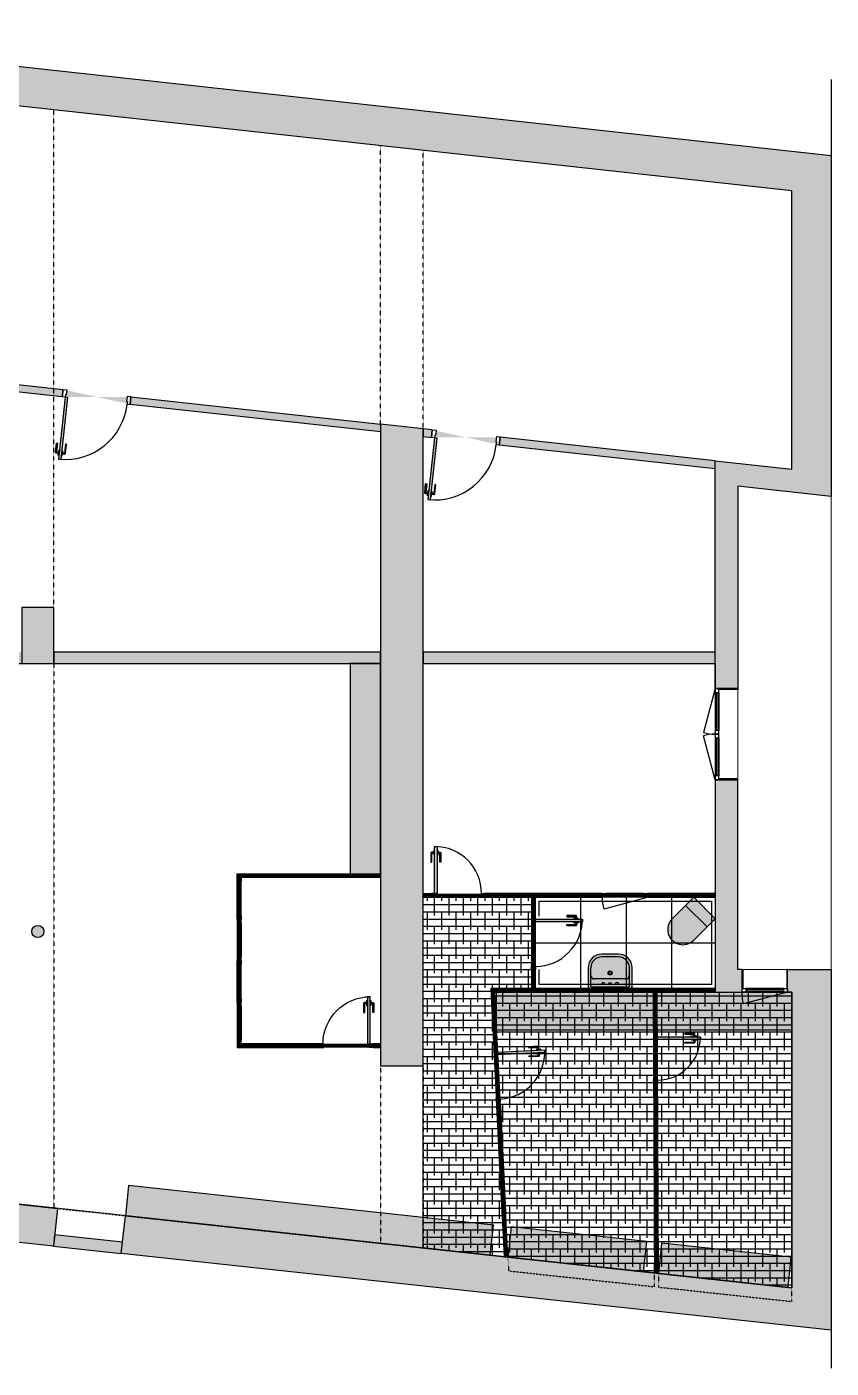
# Model space of a CAD drawing. Extents: x -50 to 69572, y -29139 to 50177.
# Drawn here: x 14050 to 24655, y 31503 to 49177 of the extents above; entities that cross this region are included whole.
import ezdxf

# ---------------------------------------------------------------- set-up
doc = ezdxf.new("R2010")
doc.units = 0
doc.set_wipeout_variables(frame=1)
doc.linetypes.add('ACAD_ISO03W100', pattern=[30, 12, -18])
for name, color, linetype in [('DISCONTINUA', 52, 'ACAD_ISO03W100'), ('DIVISÒRIES', 5, 'Continuous'), ('ENDERROCS', 40, 'Continuous'), ('FUSTERIES', 144, 'Continuous'), ('H SECCIÓ', 253, 'Continuous'), ('MOBILIARI', 30, 'Continuous'), ('MOBILIARI SUAU', 151, 'Continuous'), ('PARETS', 6, 'Continuous'), ('PORTES', 144, 'Continuous')]:
    doc.layers.add(name, color=color, linetype=linetype)
doc.layers.add('H FUSTERIES', color=7, linetype='Continuous', true_color=0xffffff)
doc.layers.add('H MOBILIARI', color=7, linetype='Continuous', true_color=0xffffff)
doc.layers.add('NO PRINT', color=20, linetype='Continuous', plot=False)
doc.layers.add('SUPERFÍCIES ÚTILS', color=2, linetype='Continuous', plot=False)
doc.layers.add('PROJECCIÓ', color=52, linetype='Continuous', lineweight=13)
doc.linetypes.add('TRACKS', pattern='A,3.81,[130,ltypeshp.shx,S=6.35,R=0,X=0,Y=0],3.81', length=7.62)

# ---------------------------------------------------------------- blocks, each defined once
blk = doc.blocks.new('*U14')
blk.add_wipeout([(-0.3, 0), (0, 0), (0, 0.6), (-0.3, 0.6)]).dxf.layer = 'H FUSTERIES'
blk.add_wipeout([(-0.3, 0), (-0.3, 0.01), (-0.05, 0.01), (-0.05, 0.59), (-0.3, 0.59), (-0.3, 0.6), (0, 0.6), (0, 0)]).dxf.layer = 'H FUSTERIES'
for points in [[(0, 0.6), (-0.3, 0.6)], [(0, 0), (-0.3, 0)]]:
    blk.add_lwpolyline(points)
at = {"layer": 'FUSTERIES'}
for points in [[(-0.3, 0.6), (-0.3, 0.59), (-0.05, 0.59)], [(-0.035, 0.05), (-0.035, 0.55)], [(-0.015, 0.05), (-0.015, 0.55)], [(-0.3, 0), (-0.3, 0.01), (-0.05, 0.01)]]:
    blk.add_lwpolyline(points, dxfattribs=at)
for points in [[(0, 0.55), (0, 0.6), (-0.05, 0.6), (-0.05, 0.55)], [(0, 0), (0, 0.05), (-0.05, 0.05), (-0.05, 0)]]:
    blk.add_lwpolyline(points, close=True, dxfattribs=at)
at = {"layer": 'FUSTERIES', "color": 151}
for points in [[(-0.05, 0.05), (-0.05, 0.55)], [(0, 0), (0.155, 0.58)], [(0, 0.05), (0, 0.55)]]:
    blk.add_lwpolyline(points, dxfattribs=at)
blk.add_arc((0, 0), 0.6, 75, 90, dxfattribs=at)
at = {"layer": 'PROJECCIÓ'}
for points in [[(-0.3, 0.01), (-0.3, 0.59)], [(0, 0), (0, 0.6)]]:
    blk.add_lwpolyline(points, dxfattribs=at)
blk = doc.blocks.new('*U15')
blk.add_wipeout([(-0.05, 0), (0, 0), (0, 0.6), (-0.05, 0.6)]).dxf.layer = 'H FUSTERIES'
blk.add_wipeout([(-0.05, 0), (-0.05, 0.01), (-0.05, 0.01), (-0.05, 0.59), (-0.05, 0.59), (-0.05, 0.6), (0, 0.6), (0, 0)]).dxf.layer = 'H FUSTERIES'
for points in [[(0, 0.6), (-0.05, 0.6)], [(0, 0), (-0.05, 0)]]:
    blk.add_lwpolyline(points)
at = {"layer": 'FUSTERIES'}
for points in [[(-0.05, 0.6), (-0.05, 0.59), (-0.05, 0.59)], [(-0.035, 0.05), (-0.035, 0.55)], [(-0.015, 0.05), (-0.015, 0.55)], [(-0.05, 0), (-0.05, 0.01), (-0.05, 0.01)]]:
    blk.add_lwpolyline(points, dxfattribs=at)
for points in [[(0, 0.55), (0, 0.6), (-0.05, 0.6), (-0.05, 0.55)], [(0, 0), (0, 0.05), (-0.05, 0.05), (-0.05, 0)]]:
    blk.add_lwpolyline(points, close=True, dxfattribs=at)
at = {"layer": 'FUSTERIES', "color": 151}
for points in [[(-0.05, 0.05), (-0.05, 0.55)], [(0, 0), (0.155, 0.58)], [(0, 0.05), (0, 0.55)]]:
    blk.add_lwpolyline(points, dxfattribs=at)
blk.add_arc((0, 0), 0.6, 75, 90, dxfattribs=at)
at = {"layer": 'PROJECCIÓ'}
for points in [[(-0.05, 0.01), (-0.05, 0.59)], [(0, 0), (0, 0.6)]]:
    blk.add_lwpolyline(points, dxfattribs=at)
blk = doc.blocks.new('Pany de Porta')
at = {"layer": 'H MOBILIARI', "transparency": 33554687}
h = blk.add_hatch(color=256, dxfattribs=at)
h.dxf.hatch_style = 1
h.paths.add_polyline_path([(0.01, 0.029), (0, 0.029), (0, -0.035), (0.01, -0.035)])
h.paths.add_polyline_path([(0.035, 0.004), (0.01, 0.004), (0.01, -0.01), (0.035, -0.01), (0.035, -0.128), (0.05, -0.128), (0.05, -0.01, 0.414214)])
at = {"ltscale": 0.3}
blk.add_lwpolyline([(0, 0.029), (0.01, 0.029), (0.01, -0.035), (0, -0.035)], dxfattribs=at)
blk.add_lwpolyline([(0.01, 0.004), (0.035, 0.004, -0.414214), (0.05, -0.01), (0.05, -0.128), (0.035, -0.128), (0.035, -0.01), (0.01, -0.01)], format="xyb", dxfattribs=at)
blk = doc.blocks.new('*U22')
at = {"layer": 'H MOBILIARI', "transparency": 33554687}
h = blk.add_hatch(color=256, dxfattribs=at)
h.dxf.hatch_style = 1
h.paths.add_polyline_path([(0.075, 0), (0.04, 0), (0.04, 0.62), (0.075, 0.62)])
h.paths.add_polyline_path([(0, 0), (0, -0.05), (0.05, -0.05), (0.05, -0.035), (0.04, -0.035), (0.04, 0)], flags=17)
h.paths.add_polyline_path([(0.7, 0), (0.7, -0.05), (0.65, -0.05), (0.65, -0.035), (0.66, -0.035), (0.66, 0)], flags=17)
edge = h.paths.add_edge_path()
edge.add_line((0, -0.05), (0, 0))
edge.add_line((0.7, -0.05), (0.7, 0))
at = {"layer": 'NO PRINT'}
for p, q in [((0, -0.05), (0, 0)), ((0.7, -0.05), (0.7, 0))]:
    blk.add_line(p, q, dxfattribs=at)
at = {"layer": 'PORTES'}
for points in [[(0.075, 0), (0.04, 0), (0.04, 0.62), (0.075, 0.62)], [(0, 0), (0, -0.05), (0.05, -0.05), (0.05, -0.035), (0.04, -0.035), (0.04, 0)], [(0.7, 0), (0.7, -0.05), (0.65, -0.05), (0.65, -0.035), (0.66, -0.035), (0.66, 0)]]:
    blk.add_lwpolyline(points, close=True, dxfattribs=at)
at = {"layer": 'PORTES', "color": 151}
blk.add_arc((0.04, 0), 0.62, 0, 90, dxfattribs=at)
at = {"layer": 'PORTES', "color": 151, "xscale": -1, "rotation": 2.07414085906521e-08}
blk.add_blockref('Pany de Porta', (0.04, 0.541), dxfattribs=at)
at = {"layer": 'PORTES', "color": 151}
blk.add_blockref('Pany de Porta', (0.075, 0.541), dxfattribs=at)
blk = doc.blocks.new('*U23')
at = {"layer": 'H MOBILIARI', "transparency": 33554687}
h = blk.add_hatch(color=256, dxfattribs=at)
h.dxf.hatch_style = 1
h.paths.add_polyline_path([(0.075, 0), (0.04, 0), (0.04, 0.57), (0.075, 0.57)])
h.paths.add_polyline_path([(0, 0), (0, -0.05), (0.05, -0.05), (0.05, -0.035), (0.04, -0.035), (0.04, 0)], flags=17)
h.paths.add_polyline_path([(0.65, 0), (0.65, -0.05), (0.6, -0.05), (0.6, -0.035), (0.61, -0.035), (0.61, 0)], flags=17)
edge = h.paths.add_edge_path()
edge.add_line((0, -0.05), (0, 0))
edge.add_line((0.65, -0.05), (0.65, 0))
at = {"layer": 'NO PRINT'}
for p, q in [((0, -0.05), (0, 0)), ((0.65, -0.05), (0.65, 0))]:
    blk.add_line(p, q, dxfattribs=at)
at = {"layer": 'PORTES'}
for points in [[(0.075, 0), (0.04, 0), (0.04, 0.57), (0.075, 0.57)], [(0, 0), (0, -0.05), (0.05, -0.05), (0.05, -0.035), (0.04, -0.035), (0.04, 0)], [(0.65, 0), (0.65, -0.05), (0.6, -0.05), (0.6, -0.035), (0.61, -0.035), (0.61, 0)]]:
    blk.add_lwpolyline(points, close=True, dxfattribs=at)
at = {"layer": 'PORTES', "color": 151}
blk.add_arc((0.04, 0), 0.57, 0, 90, dxfattribs=at)
at = {"layer": 'PORTES', "color": 151, "xscale": -1, "rotation": 2.07414085906521e-08}
blk.add_blockref('Pany de Porta', (0.04, 0.491), dxfattribs=at)
at = {"layer": 'PORTES', "color": 151}
blk.add_blockref('Pany de Porta', (0.075, 0.491), dxfattribs=at)
blk = doc.blocks.new('*U25')
blk.add_wipeout([(0, 0.3), (0, 0), (1.2, 0), (1.2, 0.3)]).dxf.layer = 'H FUSTERIES'
blk.add_wipeout([(0, 0.3), (0.01, 0.3), (0.01, 0.05), (1.19, 0.05), (1.19, 0.3), (1.2, 0.3), (1.2, 0), (0, 0)]).dxf.layer = 'H FUSTERIES'
for points in [[(0, 0), (0, 0.3)], [(1.2, 0), (1.2, 0.3)]]:
    blk.add_lwpolyline(points)
at = {"layer": 'FUSTERIES'}
for points in [[(0, 0.3), (0.01, 0.3), (0.01, 0.05)], [(1.2, 0.3), (1.19, 0.3), (1.19, 0.05)], [(0.05, 0.035), (0.55, 0.035)], [(0.05, 0.015), (0.55, 0.015)], [(0.65, 0.035), (1.15, 0.035)], [(0.65, 0.015), (1.15, 0.015)]]:
    blk.add_lwpolyline(points, dxfattribs=at)
for points in [[(0, 0), (0.05, 0), (0.05, 0.05), (0, 0.05)], [(0.55, 0), (0.6, 0), (0.6, 0.05), (0.55, 0.05)], [(0.6, 0), (0.65, 0), (0.65, 0.05), (0.6, 0.05)], [(1.15, 0), (1.2, 0), (1.2, 0.05), (1.15, 0.05)]]:
    blk.add_lwpolyline(points, close=True, dxfattribs=at)
at = {"layer": 'FUSTERIES', "color": 151}
for points in [[(0, 0), (0.58, -0.155)], [(0.05, 0.05), (0.55, 0.05)], [(1.2, 0), (0.62, -0.155)], [(0.65, 0.05), (1.15, 0.05)], [(0.65, 0), (1.15, 0)], [(0.05, 0), (0.55, 0)]]:
    blk.add_lwpolyline(points, dxfattribs=at)
for centre, start, end in [((0, 0), 345, 360), ((1.2, 0), 180, 195)]:
    blk.add_arc(centre, 0.6, start, end, dxfattribs=at)
at = {"layer": 'PROJECCIÓ'}
for points in [[(0.01, 0.3), (1.19, 0.3)], [(0, 0), (1.2, 0)]]:
    blk.add_lwpolyline(points, dxfattribs=at)
blk = doc.blocks.new('*U29')
at = {"layer": 'H MOBILIARI', "transparency": 33554687}
h = blk.add_hatch(color=256, dxfattribs=at)
h.dxf.hatch_style = 1
h.paths.add_polyline_path([(-0.075, 0), (-0.04, 0), (-0.04, 0.82), (-0.075, 0.82)])
h.paths.add_polyline_path([(0, 0), (0, -0.1), (-0.05, -0.1), (-0.05, -0.035), (-0.04, -0.035), (-0.04, 0)])
h.paths.add_polyline_path([(-0.9, 0), (-0.9, -0.1), (-0.85, -0.1), (-0.85, -0.035), (-0.86, -0.035), (-0.86, 0)])
edge = h.paths.add_edge_path()
edge.add_line((0, -0.1), (0, 0))
edge.add_line((-0.9, -0.1), (-0.9, 0))
at = {"layer": 'NO PRINT'}
for p, q in [((-0.9, -0.1), (-0.9, 0)), ((0, -0.1), (0, 0))]:
    blk.add_line(p, q, dxfattribs=at)
at = {"layer": 'PORTES'}
for points in [[(-0.075, 0), (-0.04, 0), (-0.04, 0.82), (-0.075, 0.82)], [(-0.9, 0), (-0.9, -0.1), (-0.85, -0.1), (-0.85, -0.035), (-0.86, -0.035), (-0.86, 0)], [(0, 0), (0, -0.1), (-0.05, -0.1), (-0.05, -0.035), (-0.04, -0.035), (-0.04, 0)]]:
    blk.add_lwpolyline(points, close=True, dxfattribs=at)
at = {"layer": 'PORTES', "color": 151}
blk.add_arc((-0.04, 0), 0.82, 90, 180, dxfattribs=at)
at = {"layer": 'PORTES', "color": 151, "xscale": -1}
blk.add_blockref('Pany de Porta', (-0.075, 0.741), dxfattribs=at)
at = {"layer": 'PORTES', "color": 151}
blk.add_blockref('Pany de Porta', (-0.04, 0.741), dxfattribs=at)
blk = doc.blocks.new('*U69')
blk.add_wipeout([(0.5475, 0.05), (0.5475, 0), (0, 0), (0, 0.05)]).dxf.layer = 'H FUSTERIES'
at = {"layer": 'FUSTERIES'}
for points in [[(0.05, 0), (0, 0), (0, 0.05), (0.05, 0.05)], [(0.5475, 0), (0.4975, 0), (0.4975, 0.05), (0.5475, 0.05)]]:
    blk.add_lwpolyline(points, close=True, dxfattribs=at)
at = {"layer": 'FUSTERIES', "color": 151}
for points in [[(0.4975, 0.05), (0.05, 0.05)], [(0.4975, 0), (0.05, 0)]]:
    blk.add_lwpolyline(points, dxfattribs=at)
at = {"layer": 'FUSTERIES'}
for points in [[(0.4975, 0.035), (0.05, 0.035)], [(0.4975, 0.015), (0.05, 0.015)]]:
    blk.add_lwpolyline(points, dxfattribs=at)
at = {"layer": 'PROJECCIÓ'}
blk.add_lwpolyline([(0.5475, 0), (0, 0)], dxfattribs=at)
blk = doc.blocks.new('*U70')
blk.add_wipeout([(1.501, -0.024), (1.498, -0.074), (0, 0), (0.002, 0.05)]).dxf.layer = 'H FUSTERIES'
at = {"layer": 'FUSTERIES'}
for points in [[(0.05, -0.002), (0, 0), (0.002, 0.05), (0.052, 0.047)], [(1.498, -0.074), (1.448, -0.072), (1.451, -0.022), (1.501, -0.024)]]:
    blk.add_lwpolyline(points, close=True, dxfattribs=at)
for points in [[(1.449, -0.057), (0.051, 0.013)], [(1.45, -0.037), (0.052, 0.032)]]:
    blk.add_lwpolyline(points, dxfattribs=at)
at = {"layer": 'FUSTERIES', "color": 151}
for points in [[(1.451, -0.022), (0.052, 0.047)], [(1.448, -0.072), (0.05, -0.002)]]:
    blk.add_lwpolyline(points, dxfattribs=at)
at = {"layer": 'PROJECCIÓ'}
blk.add_lwpolyline([(1.498, -0.074), (0, 0)], dxfattribs=at)
blk = doc.blocks.new('*U72')
at = {"layer": 'H MOBILIARI', "transparency": 33554687}
h = blk.add_hatch(color=256, dxfattribs=at)
h.dxf.hatch_style = 1
h.paths.add_polyline_path([(4.838, 0), (4.838, 0.4), (0, 0.4), (0, 0)])
blk.add_lwpolyline([(0, 0), (4.838, 0), (4.838, 0.4), (0, 0.4)], close=True)
blk = doc.blocks.new('*U73')
at = {"layer": 'H MOBILIARI', "transparency": 33554687}
h = blk.add_hatch(color=256, dxfattribs=at)
h.dxf.hatch_style = 1
h.paths.add_polyline_path([(1.798, 0), (1.798, 0.4), (0, 0.4), (0, 0)])
blk.add_lwpolyline([(0, 0), (1.798, 0), (1.798, 0.4), (0, 0.4)], close=True)
blk = doc.blocks.new('*U74')
at = {"layer": 'H MOBILIARI', "transparency": 33554687}
h = blk.add_hatch(color=256, dxfattribs=at)
h.dxf.hatch_style = 1
h.paths.add_polyline_path([(1.72, 0), (1.72, 0.4), (0, 0.4), (0, 0)])
blk.add_lwpolyline([(0, 0), (1.72, 0), (1.72, 0.4), (0, 0.4)], close=True)
blk = doc.blocks.new('*U75')
at = {"layer": 'H MOBILIARI', "transparency": 33554687}
h = blk.add_hatch(color=256, dxfattribs=at)
h.dxf.hatch_style = 1
h.paths.add_polyline_path([(1.766, 0.191), (1.712, 0.688), (-0.054, 0.497), (0, 0)])
blk.add_lwpolyline([(0, 0), (1.766, 0.191), (1.712, 0.688), (-0.054, 0.497)], close=True)
blk = doc.blocks.new('*U76')
at = {"layer": 'H MOBILIARI', "transparency": 33554687}
h = blk.add_hatch(color=256, dxfattribs=at)
h.dxf.hatch_style = 1
h.paths.add_polyline_path([(2.054, 0.222), (2.001, 0.719), (-0.054, 0.497), (0, 0)])
blk.add_lwpolyline([(0, 0), (2.054, 0.222), (2.001, 0.719), (-0.054, 0.497)], close=True)
blk = doc.blocks.new('*U52')
at = {"layer": 'H MOBILIARI', "transparency": 33554687}
h = blk.add_hatch(color=256, dxfattribs=at)
h.dxf.hatch_style = 1
h.paths.add_polyline_path([(0.4, 0), (0, 0), (0, -0.2), (0.4, -0.2)])
edge = h.paths.add_edge_path()
edge.add_line((0.4, -0.2), (0, -0.2))
edge.add_line((0, -0.2), (0, -0.4))
edge.add_arc((0.2, -0.4), 0.2, 180, 360.0076)
edge.add_line((0.4, -0.4), (0.4, -0.2))
for p, q in [((0, -0.4), (0, -0.15)), ((0.4, -0.4), (0.4, -0.15))]:
    blk.add_line(p, q)
blk.add_lwpolyline([(0.4, -0.15), (0.4, 0), (0, 0), (0, -0.15)], close=True)
blk.add_arc((0.2, -0.4), 0.2, 180, 0.0076)
blk = doc.blocks.new('Pica 3')
at = {"layer": 'H MOBILIARI', "transparency": 33554687}
h = blk.add_hatch(color=256, dxfattribs=at)
h.dxf.hatch_style = 1
edge = h.paths.add_edge_path()
edge.add_arc((0.274, -0.016), 0.016, 360, 450)
edge.add_line((0.274, 0), (-0.274, 0))
edge.add_arc((-0.274, -0.016), 0.016, 90, 180)
edge.add_line((-0.29, -0.016), (-0.29, -0.272))
edge.add_arc((-0.111, -0.272), 0.178, 180, 270)
edge.add_line((-0.111, -0.45), (0.111, -0.45))
edge.add_arc((0.111, -0.272), 0.178, 270, 360)
edge.add_line((0.29, -0.272), (0.29, -0.016))
for p, q in [((-0.254, -0.169), (-0.254, -0.272)), ((-0.209, -0.125), (0.209, -0.125)), ((0.254, -0.169), (0.254, -0.272)), ((-0.111, -0.414), (0.111, -0.414))]:
    blk.add_line(p, q)
blk.add_lwpolyline([(0.29, -0.016, 0.414214), (0.274, 0), (-0.274, 0, 0.414214), (-0.29, -0.016), (-0.29, -0.272, 0.414214), (-0.111, -0.45), (0.111, -0.45, 0.414214), (0.29, -0.272)], format="xyb", close=True)
blk.add_circle((0, -0.204), 0.0178)
for centre, radius, start, end in [((-0.209, -0.169), 0.0446, 90, 180), ((0.209, -0.169), 0.0446, 0, 90), ((-0.111, -0.272), 0.143, 180, 270), ((0.111, -0.272), 0.143, 270, 0)]:
    blk.add_arc(centre, radius, start, end)
at = {"layer": 'MOBILIARI SUAU'}
for p, q in [((-0.254, -0.027), (-0.254, -0.169)), ((-0.245, -0.018), (0.245, -0.018)), ((0.254, -0.027), (0.254, -0.169))]:
    blk.add_line(p, q, dxfattribs=at)
for centre, radius in [((-0.091, -0.067), 0.0143), ((0, -0.062), 0.0156), ((0.091, -0.067), 0.0143), ((0, -0.204), 0.0267)]:
    blk.add_circle(centre, radius, dxfattribs=at)
for centre, start, end in [((-0.245, -0.027), 90, 180), ((0.245, -0.027), 0, 90)]:
    blk.add_arc(centre, 0.00891, start, end, dxfattribs=at)
blk = doc.blocks.new('*U78')
at = {"layer": 'H MOBILIARI', "transparency": 33554687}
h = blk.add_hatch(color=256, dxfattribs=at)
h.dxf.hatch_style = 1
h.paths.add_polyline_path([(-0.298, 2.754), (-0.695, 2.711), (-0.398, -0.043), (0, 0)])
blk.add_lwpolyline([(0, 0), (-0.298, 2.754), (-0.695, 2.711), (-0.398, -0.043)], close=True)

msp = doc.modelspace()

# ---------------------------------------------------------------- hatches: boundary and pattern name
at = {"layer": 'ENDERROCS', "transparency": 33554687}
h = msp.add_hatch(dxfattribs=at)
h.set_pattern_fill('ANSI38', color=256, scale=30, angle=135)
h.set_pattern_definition([(180, (20754.81, 37706.67), (-7e-15, -95.25), []), (270, (20754.81, 37706.67), (95.25, -190.5), [238.125, -142.875])])
h.paths.add_polyline_path([(19274.8104, 37706.6691), (20704.8104, 37706.6691), (20704.8104, 36506.6691), (20166.67241, 36506.6691), (20341.97582, 32971.65529), (19274.8104, 33086.99923)])
h = msp.add_hatch(dxfattribs=at)
h.set_pattern_fill('ANSI37', color=256, scale=188.976378, angle=135)
h.set_pattern_definition([(180, (20754.8, 37706.67), (-6e-14, -600), []), (270, (20754.8, 37706.67), (600, -2e-13), [])])
h.paths.add_polyline_path([(20754.8104, 37706.6691), (23124.8104, 37706.6691), (23124.8104, 36506.6691), (20754.8104, 36506.6691)])
h = msp.add_hatch(dxfattribs=at)
h.set_pattern_fill('ANSI38', color=256, scale=30, angle=135)
h.set_pattern_definition([(180, (8794.81, 10786.67), (-7e-15, -95.25), []), (270, (8794.81, 10786.67), (95.25, -190.5), [238.125, -142.875])])
h.paths.add_polyline_path([(20219.21338, 36456.6691), (22308.94097, 36456.6691), (22325.96253, 32757.21728), (20392.30703, 32966.21527)])
h.paths.add_polyline_path([(22358.94044, 36456.89916), (24134.8104, 36456.89916), (24134.8104, 32561.70904), (22375.962, 32751.81312)])

# ---------------------------------------------------------------- linework, layer by layer
at = {"layer": 'DISCONTINUA', "ltscale": 0.005}
for points in [[(14404.8104, 41526.6691), (14404.8104, 48082.07681)], [(18714.8104, 43940.42304), (18714.8104, 47609.77476)], [(19274.8104, 43879.08406), (19274.8104, 47548.40837)], [(14404.8104, 40786.6691), (14404.8104, 33613.37025)], [(18714.8104, 35486.6691), (18714.8104, 33147.52649)], [(19274.8104, 35486.6691), (19274.8104, 33086.99923)], [(14454.52088, 33607.99733), (15349.30949, 33511.28464)], [(20392.30703, 32966.21527), (20401.33371, 32784.19128), (22326.79596, 32576.07885), (22325.96253, 32757.21728)], [(22375.962, 32751.81312), (22376.79417, 32570.67482), (24134.8104, 32380.66069), (24134.8104, 32561.70904)]]:
    msp.add_lwpolyline(points, dxfattribs=at)
at = {"layer": 'DIVISÒRIES'}
for points in [[(9714.8104, 44926.6691), (14528.03867, 44399.22187), (14517.1456, 44299.81694), (9714.8104, 44826.07048)], [(15411.77249, 44201.61953), (15422.68308, 44301.1842), (18714.8104, 43940.42353), (18714.8104, 43839.8249)], [(19274.8104, 43778.48597), (19384.8104, 43766.43724), (19395.69867, 43865.8427), (19274.8104, 43879.08406)], [(20279.45955, 43668.44284), (23124.8104, 43357.37859), (23124.8104, 43457.37859), (20290.34782, 43767.8483)], [(14404.8104, 40786.6691), (18714.8104, 40786.6691), (18714.8104, 40936.6691), (14404.8104, 40936.6691)], [(19274.8104, 40786.6691), (23124.8104, 40786.6691), (23124.8104, 40936.6691), (19274.8104, 40936.6691)], [(19284.8104, 37706.6691), (19284.8104, 37756.6691), (19384.8104, 37756.6691), (19384.8104, 37706.6691)], [(22361.4672, 35906.89916), (22358.94044, 36456.89916), (23124.8104, 36456.89916), (23124.8104, 36506.6691), (20754.8104, 36506.6691), (20754.8104, 36756.6691), (20704.8104, 36756.6691), (20704.8104, 36506.6691), (20166.67241, 36506.6691), (20206.42204, 35705.11313), (20256.36067, 35707.58962), (20219.21338, 36456.6691), (22308.94097, 36456.6691), (22311.47052, 35906.89916)], [(18714.8104, 35726.6691), (18714.8104, 35776.6691), (18614.8104, 35776.6691), (18614.8104, 35726.6691)], [(22314.46124, 35256.89916), (22325.96253, 32757.21728), (22375.962, 32751.81312), (22364.45337, 35256.89916)], [(14400.79161, 33110.89254), (15295.58022, 33014.17985), (15311.699, 33163.31129), (14416.91039, 33260.02398)]]:
    msp.add_lwpolyline(points, close=True, dxfattribs=at)
at = {"layer": 'ENDERROCS', "const_width": 50}
for points in [[(19284.8104, 37731.6691), (19384.8104, 37731.6691)], [(20729.8104, 37456.6691), (20729.8104, 37706.6691)], [(20729.8104, 36756.6691), (20729.8104, 36506.6691)], [(20231.39136, 35706.35137), (20192.9429, 36481.6691), (23124.8104, 36481.6691)], [(22333.94071, 36456.7843), (22336.46746, 35906.7843)], [(18614.8104, 35751.6691), (18714.8104, 35751.6691)], [(22339.45363, 35256.7843), (22350.96226, 32751.69826)]]:
    msp.add_lwpolyline(points, dxfattribs=at)
at = {"layer": 'ENDERROCS', "linetype": 'ACAD_ISO03W100', "ltscale": 0.01, "const_width": 50}
for points in [[(19384.8104, 37731.6691), (20084.8104, 37731.6691)], [(20729.8104, 36756.6691), (20729.8104, 37456.6691)], [(22336.46746, 35906.7843), (22339.45363, 35256.7843)], [(18614.8104, 35751.6691), (17914.8104, 35751.6691)]]:
    msp.add_lwpolyline(points, dxfattribs=at)
at = {"layer": 'PARETS'}
for points in [[(24654.8104, 48482.42346), (24654.8104, 47482.42346)], [(24654.8104, 32002.59307), (24654.8104, 31502.59307)]]:
    msp.add_lwpolyline(points, dxfattribs=at)
for points in [[(18714.8104, 43940.42304), (18714.8104, 35486.6691), (19274.8104, 35486.6691), (19274.8104, 43879.08406)], [(13984.8104, 41526.6691), (13984.8104, 40786.6691), (14404.8104, 40786.6691), (14404.8104, 41526.6691)], [(14400.79161, 33110.89254), (9194.8104, 33673.5779), (9194.8104, 34946.6691), (9444.8104, 34946.6691), (9444.8104, 34816.6691), (9714.8104, 34636.6691), (9714.8104, 34120.28609), (14454.52088, 33607.99733)]]:
    msp.add_lwpolyline(points, close=True, dxfattribs=at)
msp.add_circle((14194.8104, 37256.6691), 80, dxfattribs=at)
at = {"layer": 'PROJECCIÓ'}
msp.add_lwpolyline([(24654.8104, 42987.99746), (24654.8104, 36756.89916)], dxfattribs=at)

# ---------------------------------------------------------------- block references
at = {"layer": 'MOBILIARI', "yscale": 1000, "zscale": 1000}
for name, p, xscale, rotation in [('*U78', (18714.8104, 38016.6691), 1000, 353.8311675896472), ('*U52', (22841.96769, 37706.6691), 1000, 314.9999999999999), ('Pica 3', (21739.8104, 36506.6691), 1000, 180), ('*U76', (20244.00868, 36456.6691), -1000, 186.1688324103528), ('*U75', (22358.94044, 36456.89916), -1000, 186.1688324103528), ('*U72', (15349.30949, 33511.28464), 1000, 353.8311675896472), ('*U73', (20392.30703, 32966.21527), 1000, 353.8311675896472), ('*U74', (22375.962, 32751.81312), 1000, 353.8311675896472)]:
    msp.add_blockref(name, p, dxfattribs=dict(at, xscale=xscale, rotation=rotation))
at = {"layer": 'PORTES', "xscale": 1000, "yscale": 1000, "zscale": 1000}
for name, p, rotation in [('*U29', (14517.1456, 44299.81694), 173.7360883435806), ('*U29', (19384.8104, 43766.43724), 173.7490898050666), ('*U22', (20754.8104, 37456.6691), 270), ('*U23', (22361.4672, 35906.89916), 270.263220983818)]:
    msp.add_blockref(name, p, dxfattribs=dict(at, rotation=rotation))
at = {"layer": 'PORTES', "yscale": 1000, "zscale": 1000}
for p, xscale in [((19384.8104, 37756.6691), 1000), ((18614.8104, 35776.6691), -1000)]:
    msp.add_blockref('*U22', p, dxfattribs=dict(at, xscale=xscale))

# ---------------------------------------------------------------- next in the draw order: block references
at = {"layer": 'FUSTERIES', "xscale": -1000, "yscale": 1000, "zscale": 1000, "rotation": 270}
msp.add_blockref('*U70', (20315.38743, 33507.8133), dxfattribs=at)

# ---------------------------------------------------------------- next in the draw order: linework, layer by layer
at = {"layer": 'DIVISÒRIES'}
msp.add_lwpolyline([(20315.38743, 33507.8133), (20341.97582, 32971.65529), (20392.30703, 32966.21527), (20392.30703, 32966.21527), (20365.32606, 33510.28979)], close=True, dxfattribs=at)
at = {"layer": 'ENDERROCS', "transparency": 33554687}
for points in [[(19274.8104, 37706.6691), (20704.8104, 37706.6691), (20704.8104, 36506.6691), (20166.67241, 36506.6691), (20341.97582, 32971.65529), (19274.8104, 33086.99923)], [(20219.21338, 36456.6691), (22308.94097, 36456.6691), (22325.96253, 32757.21728), (20392.30703, 32966.21527)]]:
    msp.add_lwpolyline(points, close=True, dxfattribs=at)
at = {"layer": 'ENDERROCS', "linetype": 'ACAD_ISO03W100', "ltscale": 0.01, "const_width": 50}
msp.add_lwpolyline([(20340.35675, 33509.05154), (20231.39136, 35706.35137)], dxfattribs=at)
at = {"layer": 'ENDERROCS', "const_width": 50}
msp.add_lwpolyline([(20366.94513, 32972.89353), (20340.35674, 33509.05154)], dxfattribs=at)
at = {"layer": 'SUPERFÍCIES ÚTILS'}
msp.add_lwpolyline([(9714.8104, 40786.6691), (18714.8104, 40786.6691), (18714.8104, 35486.6691), (19274.8104, 35486.6691), (19274.8104, 40786.6691), (23124.8104, 40786.6691), (23124.8104, 36456.89916), (24134.8104, 36456.89916), (24134.8104, 32561.70904), (9714.8104, 34120.28609), (9714.8104, 34636.6691), (9444.8104, 34816.6691), (9444.8104, 37166.6691), (9714.8104, 37346.6691)], close=True, dxfattribs=at)

# ---------------------------------------------------------------- next in the draw order: block references
at = {"layer": 'PORTES', "xscale": 999.9999999999999, "yscale": 999.9999999999999, "zscale": 999.9999999999999, "rotation": 272.8390055172612}
msp.add_blockref('*U22', (20256.36067, 35707.58962), dxfattribs=at)

# ---------------------------------------------------------------- next in the draw order: block references
at = {"layer": 'FUSTERIES', "yscale": 1000, "zscale": 1000}
for name, p, xscale, rotation in [('*U25', (23124.8104, 40456.6691), 1000, 270), ('*U69', (16824.8104, 37966.6691), 1000, 270), ('*U15', (22239.8104, 37706.6691), -1000, 90), ('*U14', (24079.8104, 36456.89916), -1000, 90), ('*U69', (16824.8104, 35776.6691), -1000, 270)]:
    msp.add_blockref(name, p, dxfattribs=dict(at, xscale=xscale, rotation=rotation))

# ---------------------------------------------------------------- next in the draw order: linework, layer by layer
at = {"layer": 'DIVISÒRIES'}
for points in [[(18714.8104, 37966.6691), (16824.8104, 37966.6691), (16824.8104, 38016.6691), (18714.8104, 38016.6691)], [(21639.8104, 37756.6691), (20084.8104, 37756.6691), (20084.8104, 37706.6691), (20704.8104, 37706.6691), (20704.8104, 37456.6691), (20754.8104, 37456.6691), (20754.8104, 37706.6691), (21639.8104, 37706.6691)], [(22239.8104, 37706.6691), (23124.8104, 37706.6691), (23124.8104, 37756.6691), (22239.8104, 37756.6691)], [(17914.8104, 35776.6691), (16824.8104, 35776.6691), (16824.8104, 35726.6691), (17914.8104, 35726.6691)]]:
    msp.add_lwpolyline(points, close=True, dxfattribs=at)
at = {"layer": 'ENDERROCS', "const_width": 50}
for points in [[(18714.8104, 37991.6691), (16824.8104, 37991.6691)], [(20084.8104, 37731.6691), (21639.8104, 37731.6691)], [(22239.8104, 37731.6691), (23124.8104, 37731.6691)], [(16824.8104, 35751.6691), (17914.8104, 35751.6691)]]:
    msp.add_lwpolyline(points, dxfattribs=at)
at = {"layer": 'ENDERROCS', "linetype": 'TRACKS', "ltscale": 0.0075}
msp.add_lwpolyline([(20804.8104, 37456.6691), (20804.8104, 37656.6691), (23074.8104, 37656.6691), (23074.8104, 36556.6691), (20804.8104, 36556.6691), (20804.8104, 36756.6691)], dxfattribs=at)
at = {"layer": 'ENDERROCS', "linetype": 'ACAD_ISO03W100', "ltscale": 0.01, "const_width": 50}
msp.add_lwpolyline([(21639.8104, 37731.6691), (22239.8104, 37731.6691)], dxfattribs=at)
at = {"layer": 'ENDERROCS', "transparency": 33554687}
msp.add_lwpolyline([(22358.94044, 36456.89916), (24134.8104, 36456.89916), (24134.8104, 32561.70904), (22375.962, 32751.81312)], close=True, dxfattribs=at)
at = {"layer": 'PARETS'}
for points in [[(9194.8104, 48326.6691), (9194.8104, 49176.5742), (24654.8104, 47482.42346), (24654.8104, 42987.99746), (23424.8104, 43122.72414), (23424.8104, 40456.6691), (23124.8104, 40456.6691), (23124.8104, 43457.37859), (24134.35521, 43346.79922), (24134.35521, 47015.88564), (9714.8104, 48596.02034), (9714.8104, 48326.6691)], [(23424.8104, 39256.6691), (23124.8104, 39256.6691), (23124.8104, 36456.89916), (23479.8104, 36456.89916), (23479.8104, 36756.89916), (23424.8104, 36756.89916)]]:
    msp.add_lwpolyline(points, close=True, dxfattribs=at)
at = {"layer": 'PROJECCIÓ'}
for points in [[(24079.8104, 36756.89916), (23479.8104, 36756.89916)], [(23479.8104, 36456.89916), (24079.8104, 36456.89916)]]:
    msp.add_lwpolyline(points, dxfattribs=at)

# ---------------------------------------------------------------- next in the draw order: block references
at = {"layer": 'FUSTERIES', "xscale": -1000, "yscale": 1000, "zscale": 1000, "rotation": 270}
msp.add_blockref('*U69', (16824.8104, 36871.6691), dxfattribs=at)

# ---------------------------------------------------------------- next in the draw order: block references
at = {"layer": 'FUSTERIES', "xscale": 1000, "yscale": 1000, "zscale": 1000, "rotation": 270}
msp.add_blockref('*U69', (16824.8104, 36871.6691), dxfattribs=at)

# ---------------------------------------------------------------- next in the draw order: hatches: boundary and pattern name
at = {"layer": 'H SECCIÓ', "true_color": 0xb0b0b0, "transparency": 33554687}
h = msp.add_hatch(color=253, dxfattribs=at)
h.dxf.hatch_style = 1
h.paths.add_polyline_path([(9714.8104, 47126.6691), (9714.8104, 46726.6691), (9194.8104, 46726.6691), (9194.8104, 47126.6691)], flags=17)
h.paths.add_polyline_path([(9194.8104, 48326.6691), (9194.8104, 49176.5742), (24654.8104, 47482.42346), (24654.8104, 42987.99746), (23424.8104, 43122.72414), (23424.8104, 40456.6691), (23124.8104, 40456.6691), (23124.8104, 43457.37859), (24134.35521, 43346.79922), (24134.35521, 47015.88564), (9714.8104, 48596.02034), (9714.8104, 48326.6691)])
h.paths.add_polyline_path([(9714.8104, 44926.6691), (9714.8104, 43307.25895), (9194.8104, 43307.25895), (9194.8104, 44926.6691)], flags=17)
h.paths.add_polyline_path([(9194.8104, 42307.25895), (9714.8104, 42307.25895), (9714.8104, 37346.6691), (9444.8104, 37166.6691), (9444.8104, 37036.6691), (9194.8104, 37036.6691)])
h.paths.add_polyline_path([(14400.79161, 33110.89254), (9194.8104, 33673.5779), (9194.8104, 34946.6691), (9444.8104, 34946.6691), (9444.8104, 34816.6691), (9714.8104, 34636.6691), (9714.8104, 34120.28609), (14454.52088, 33607.99733)])
h.paths.add_polyline_path([(15295.58022, 33014.17985), (15349.30949, 33511.28464), (24134.8104, 32561.70904), (24134.8104, 36456.89916), (24079.8104, 36456.89916), (24079.8104, 36756.89916), (24654.8104, 36756.89916), (24654.8104, 32002.59307)])
edge = h.paths.add_edge_path()
edge.add_arc((14194.8104, 37256.6691), 80, 0, 360)
h.paths.add_polyline_path([(13984.8104, 41526.6691), (13984.8104, 40786.6691), (14404.8104, 40786.6691), (14404.8104, 41526.6691)], flags=17)
h.paths.add_polyline_path([(18714.8104, 43940.42304), (18714.8104, 35486.6691), (19274.8104, 35486.6691), (19274.8104, 43879.08406)])
h.paths.add_polyline_path([(23424.8104, 39256.6691), (23124.8104, 39256.6691), (23124.8104, 36456.89916), (23479.8104, 36456.89916), (23479.8104, 36756.89916), (23424.8104, 36756.89916)])
at = {"layer": 'H SECCIÓ', "true_color": 0xd6d6d6, "transparency": 33554687}
h = msp.add_hatch(color=254, dxfattribs=at)
h.dxf.hatch_style = 1
h.paths.add_polyline_path([(15411.77249, 44201.61953), (15422.68308, 44301.1842), (18714.8104, 43940.42353), (18714.8104, 43839.8249)])
h.paths.add_polyline_path([(20279.45955, 43668.44284), (23124.8104, 43357.37859), (23124.8104, 43457.37859), (20290.34782, 43767.8483)])
h.paths.add_polyline_path([(19274.8104, 43778.48597), (19384.8104, 43766.43724), (19395.69867, 43865.8427), (19274.8104, 43879.08406)])
h.paths.add_polyline_path([(18714.8104, 37966.6691), (16824.8104, 37966.6691), (16824.8104, 38016.6691), (18714.8104, 38016.6691)])
h.paths.add_polyline_path([(18714.8104, 35726.6691), (18714.8104, 35776.6691), (18614.8104, 35776.6691), (18614.8104, 35726.6691)])
h.paths.add_polyline_path([(22361.4672, 35906.89916), (22358.94044, 36456.89916), (23124.8104, 36456.89916), (23124.8104, 36506.6691), (20754.8104, 36506.6691), (20754.8104, 36756.6691), (20704.8104, 36756.6691), (20704.8104, 36506.6691), (20166.67241, 36506.6691), (20206.42204, 35705.11313), (20256.36067, 35707.58962), (20219.21338, 36456.6691), (22308.94097, 36456.6691), (22311.47052, 35906.89916)])
h.paths.add_polyline_path([(21639.8104, 37756.6691), (20084.8104, 37756.6691), (20084.8104, 37706.6691), (20704.8104, 37706.6691), (20704.8104, 37456.6691), (20754.8104, 37456.6691), (20754.8104, 37706.6691), (21639.8104, 37706.6691)])
h.paths.add_polyline_path([(19284.8104, 37706.6691), (19284.8104, 37756.6691), (19384.8104, 37756.6691), (19384.8104, 37706.6691)])
h.paths.add_polyline_path([(20315.38743, 33507.8133), (20341.97582, 32971.65529), (20392.30703, 32966.21527), (20365.32606, 33510.28979)])
h.paths.add_polyline_path([(22314.46124, 35256.89916), (22325.96253, 32757.21728), (22375.962, 32751.81312), (22364.45337, 35256.89916)])
h.paths.add_polyline_path([(22239.8104, 37706.6691), (23124.8104, 37706.6691), (23124.8104, 37756.6691), (22239.8104, 37756.6691)])
h.paths.add_polyline_path([(9714.8104, 38156.6691), (10564.8104, 38156.6691), (10784.0135, 37937.466), (10564.8104, 37718.2629), (10436.4042, 37846.6691), (9714.8104, 37846.6691)])
h.paths.add_polyline_path([(11414.8104, 33936.54261), (11414.8104, 34316.6691), (11114.8104, 34316.6691), (11114.8104, 33968.96793)])
h.paths.add_polyline_path([(9714.8104, 44926.6691), (14528.03867, 44399.22187), (14517.1456, 44299.81694), (9714.8104, 44826.07048)])
h.paths.add_polyline_path([(19274.8104, 40786.6691), (23124.8104, 40786.6691), (23124.8104, 40936.6691), (19274.8104, 40936.6691)])
h.paths.add_polyline_path([(14404.8104, 40786.6691), (18714.8104, 40786.6691), (18714.8104, 40936.6691), (14404.8104, 40936.6691)])
h.paths.add_polyline_path([(9714.8104, 40786.6691), (13984.8104, 40786.6691), (13984.8104, 40936.6691), (9714.8104, 40936.6691)])
h.paths.add_polyline_path([(14400.79161, 33110.89254), (15295.58022, 33014.17985), (15311.699, 33163.31129), (14416.91039, 33260.02398)])
h.paths.add_polyline_path([(9714.8104, 43457.25895), (13595.03842, 43457.25895), (12815.03842, 42157.25895), (10630.10986, 42157.25895), (10630.10986, 42307.25895), (12730.10986, 42307.25895), (13330.10986, 43307.25895), (9714.8104, 43307.25895)])
h.paths.add_polyline_path([(9714.8104, 42307.25895), (9714.8104, 42157.25895), (9730.10986, 42157.25895), (9730.10986, 42307.25895)], flags=17)
h.paths.add_polyline_path([(17914.8104, 35776.6691), (16824.8104, 35776.6691), (16824.8104, 35726.6691), (17914.8104, 35726.6691)])

# ---------------------------------------------------------------- next in the draw order: linework, layer by layer
at = {"layer": 'ENDERROCS', "linetype": 'ACAD_ISO03W100', "ltscale": 0.01, "const_width": 50}
msp.add_lwpolyline([(16849.8104, 35776.6691), (16849.8104, 37966.6691)], dxfattribs=at)
at = {"layer": 'PARETS'}
msp.add_lwpolyline([(15295.58022, 33014.17985), (15349.30949, 33511.28464), (24134.8104, 32561.70904), (24134.8104, 36456.89916), (24079.8104, 36456.89916), (24079.8104, 36756.89916), (24654.8104, 36756.89916), (24654.8104, 32002.59307)], close=True, dxfattribs=at)

doc.saveas('drawing.dxf')
